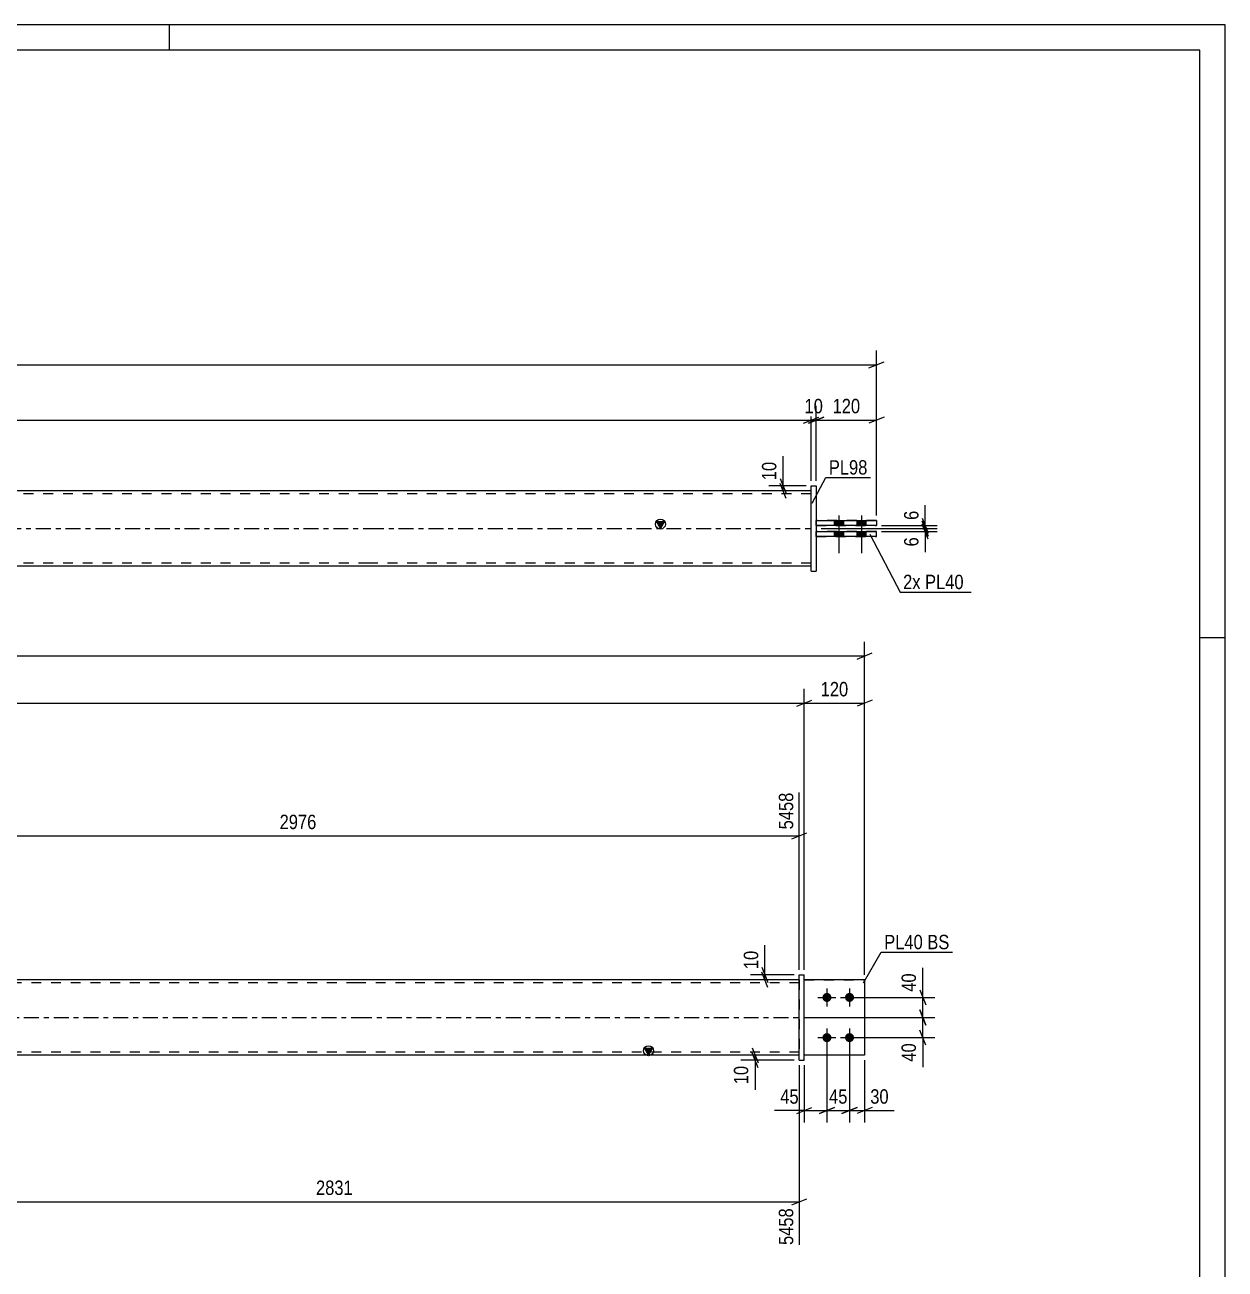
# Model space of a CAD drawing. Header units: millimetres. Extents: x 0 to 594, y 0 to 420.
# Drawn here: x 355.2 to 594, y 172.4 to 420 of the extents above; entities that cross this region are included whole.
import ezdxf

# ---------------------------------------------------------------- set-up
doc = ezdxf.new("R2010")
doc.units = ezdxf.units.MM
doc.linetypes.add('DXK_LINE_DOT2', pattern=[3.9198, 1.9599, -1.9599])
doc.linetypes.add('DXK_LINE_DOT3', pattern=[5.9187, 2.979, -0.9799, 0.9799, -0.9799])
doc.styles.add('Arial Narrow', font='ARIALN.TTF', dxfattribs={"height": 0.2})

# ---------------------------------------------------------------- blocks, each defined once
blk = doc.blocks.new('Unknown-580609763-1130')
at = {"color": 5, "linetype": 'Continuous'}
for p, q in [((594, 420), (0, 420)), ((384, 415), (384, 420)), ((594, 0), (594, 420)), ((589, 415), (5, 415)), ((589, 5), (589, 415)), ((594, 298), (589, 298))]:
    blk.add_line(p, q, dxfattribs=at)
blk = doc.blocks.new('Part-580609763-1695 - 1673')
at = {"color": 2, "linetype": 'Continuous'}
for p, q in [((522.27, 229.98), (510.27, 229.98)), ((522.27, 229.98), (522.27, 229.98)), ((522.27, 229.98), (522.27, 214.98)), ((522.27, 214.98), (510.27, 214.98))]:
    blk.add_line(p, q, dxfattribs=at)
at = {"color": 7, "linetype": 'DXK_LINE_DOT2'}
for p, q in [((522.27, 229.98), (510.27, 229.98)), ((510.27, 229.98), (510.27, 229.98)), ((510.27, 214.98), (510.27, 229.98)), ((522.27, 229.98), (522.27, 229.98)), ((522.27, 214.98), (510.27, 214.98))]:
    blk.add_line(p, q, dxfattribs=at)
blk = doc.blocks.new('Part-580609763-1700 - 1673')
at = {"linetype": 'Continuous'}
blk.add_hatch(color=2, dxfattribs=at).paths.add_polyline_path([(479.27, 214.98), (478.47, 216.38), (480.07, 216.38)])
at = {"color": 2, "linetype": 'Continuous'}
for p, q in [((421.17, 229.98), (189.29, 229.98)), ((509.27, 229.98), (421.27, 229.98)), ((479.27, 214.98), (478.47, 216.38)), ((478.47, 216.38), (480.07, 216.38)), ((480.07, 216.38), (479.27, 214.98)), ((421.17, 214.98), (189.29, 214.98)), ((509.27, 214.98), (421.27, 214.98))]:
    blk.add_line(p, q, dxfattribs=at)
at = {"color": 7, "linetype": 'DXK_LINE_DOT2'}
for p, q in [((421.17, 229.38), (189.29, 229.38)), ((509.27, 229.38), (421.27, 229.38)), ((509.27, 229.98), (509.27, 214.98)), ((421.17, 215.58), (189.29, 215.58)), ((509.27, 215.58), (421.27, 215.58))]:
    blk.add_line(p, q, dxfattribs=at)
at = {"color": 7, "linetype": 'DXK_LINE_DOT3'}
for p, q in [((189.29, 222.48), (421.17, 222.48)), ((421.27, 222.48), (509.27, 222.48))]:
    blk.add_line(p, q, dxfattribs=at)
at = {"color": 2, "linetype": 'Continuous'}
blk.add_circle((479.27, 215.88), 1, dxfattribs=at)
blk = doc.blocks.new('Part-580609763-1685 - 1673')
at = {"color": 2, "linetype": 'Continuous'}
for p, q in [((509.27, 230.98), (510.27, 230.98)), ((509.27, 213.98), (509.27, 230.98)), ((510.27, 213.98), (510.27, 230.98)), ((509.27, 213.98), (509.27, 213.98)), ((509.27, 213.98), (510.27, 213.98))]:
    blk.add_line(p, q, dxfattribs=at)
at = {"color": 7, "linetype": 'DXK_LINE_DOT2'}
for p, q in [((509.27, 230.98), (510.27, 230.98)), ((509.27, 213.98), (510.27, 213.98))]:
    blk.add_line(p, q, dxfattribs=at)
blk = doc.blocks.new('Part-580609763-1690 - 1673')
at = {"color": 7, "linetype": 'DXK_LINE_DOT2'}
for p, q in [((510.27, 229.98), (522.27, 229.98)), ((522.27, 229.98), (510.27, 229.98)), ((510.27, 229.98), (510.27, 229.98)), ((510.27, 214.98), (510.27, 229.98)), ((522.27, 229.98), (522.27, 229.98)), ((522.27, 229.98), (522.27, 214.98)), ((522.27, 214.98), (510.27, 214.98)), ((522.27, 214.98), (510.27, 214.98))]:
    blk.add_line(p, q, dxfattribs=at)
blk = doc.blocks.new('Bolt-580609763-1710 - 1673')
at = {"linetype": 'Continuous'}
for points in [[(514.77, 227.38), (514.96, 227.36), (515.14, 227.3), (515.3, 227.21), (515.44, 227.08), (515.55, 226.93), (515.63, 226.76), (515.67, 226.58), (515.67, 226.39), (515.63, 226.2), (515.55, 226.03), (515.44, 225.88), (515.3, 225.75), (515.14, 225.66), (514.96, 225.6), (514.77, 225.58), (514.59, 225.6), (514.41, 225.66), (514.25, 225.75), (514.11, 225.88), (514, 226.03), (513.92, 226.2), (513.88, 226.39), (513.88, 226.58), (513.92, 226.76), (514, 226.93), (514.11, 227.08), (514.25, 227.21), (514.41, 227.3), (514.59, 227.36)], [(519.27, 227.38), (519.46, 227.36), (519.64, 227.3), (519.8, 227.21), (519.94, 227.08), (520.05, 226.93), (520.13, 226.76), (520.17, 226.58), (520.17, 226.39), (520.13, 226.2), (520.05, 226.03), (519.94, 225.88), (519.8, 225.75), (519.64, 225.66), (519.46, 225.6), (519.27, 225.58), (519.09, 225.6), (518.91, 225.66), (518.75, 225.75), (518.61, 225.88), (518.5, 226.03), (518.42, 226.2), (518.38, 226.39), (518.38, 226.58), (518.42, 226.76), (518.5, 226.93), (518.61, 227.08), (518.75, 227.21), (518.91, 227.3), (519.09, 227.36)], [(514.77, 219.38), (514.96, 219.36), (515.14, 219.3), (515.3, 219.21), (515.44, 219.08), (515.55, 218.93), (515.63, 218.76), (515.67, 218.58), (515.67, 218.39), (515.63, 218.2), (515.55, 218.03), (515.44, 217.88), (515.3, 217.75), (515.14, 217.66), (514.96, 217.6), (514.77, 217.58), (514.59, 217.6), (514.41, 217.66), (514.25, 217.75), (514.11, 217.88), (514, 218.03), (513.92, 218.2), (513.88, 218.39), (513.88, 218.58), (513.92, 218.76), (514, 218.93), (514.11, 219.08), (514.25, 219.21), (514.41, 219.3), (514.59, 219.36)], [(519.27, 219.38), (519.46, 219.36), (519.64, 219.3), (519.8, 219.21), (519.94, 219.08), (520.05, 218.93), (520.13, 218.76), (520.17, 218.58), (520.17, 218.39), (520.13, 218.2), (520.05, 218.03), (519.94, 217.88), (519.8, 217.75), (519.64, 217.66), (519.46, 217.6), (519.27, 217.58), (519.09, 217.6), (518.91, 217.66), (518.75, 217.75), (518.61, 217.88), (518.5, 218.03), (518.42, 218.2), (518.38, 218.39), (518.38, 218.58), (518.42, 218.76), (518.5, 218.93), (518.61, 219.08), (518.75, 219.21), (518.91, 219.3), (519.09, 219.36)]]:
    blk.add_hatch(color=1, dxfattribs=at).paths.add_polyline_path(points)
at = {"color": 1, "linetype": 'Continuous'}
for p, q in [((514.77, 228.28), (514.77, 224.68)), ((519.27, 228.28), (519.27, 224.68)), ((512.97, 226.48), (516.57, 226.48)), ((517.47, 226.48), (521.07, 226.48)), ((512.97, 218.48), (516.57, 218.48)), ((514.77, 220.28), (514.77, 216.68)), ((517.47, 218.48), (521.07, 218.48)), ((519.27, 220.28), (519.27, 216.68))]:
    blk.add_line(p, q, dxfattribs=at)
blk = doc.blocks.new('Bolt-580609763-1371 - 1367')
at = {"linetype": 'Continuous'}
for points in [[(518.04, 321.37), (516.24, 321.37), (516.24, 320.37), (518.04, 320.37)], [(518.04, 321.37), (516.24, 321.37), (516.24, 320.37), (518.04, 320.37)], [(522.54, 321.37), (520.74, 321.37), (520.74, 320.37), (522.54, 320.37)], [(522.54, 321.37), (520.74, 321.37), (520.74, 320.37), (522.54, 320.37)], [(518.04, 319.17), (516.24, 319.17), (516.24, 318.17), (518.04, 318.17)], [(518.04, 319.17), (516.24, 319.17), (516.24, 318.17), (518.04, 318.17)], [(522.54, 319.17), (520.74, 319.17), (520.74, 318.17), (522.54, 318.17)], [(522.54, 319.17), (520.74, 319.17), (520.74, 318.17), (522.54, 318.17)]]:
    blk.add_hatch(color=1, dxfattribs=at).paths.add_polyline_path(points)
at = {"color": 1, "linetype": 'Continuous'}
for p, q in [((517.14, 322.37), (517.14, 314.87)), ((517.14, 322.37), (517.14, 314.87)), ((521.64, 322.37), (521.64, 314.87)), ((521.64, 322.37), (521.64, 314.87)), ((516.24, 321.37), (516.24, 320.37)), ((516.24, 321.37), (516.24, 320.37)), ((518.04, 321.37), (518.04, 320.37)), ((518.04, 321.37), (518.04, 320.37)), ((520.74, 321.37), (520.74, 320.37)), ((520.74, 321.37), (520.74, 320.37)), ((522.54, 321.37), (522.54, 320.37)), ((522.54, 321.37), (522.54, 320.37)), ((516.24, 319.17), (516.24, 318.17)), ((516.24, 319.17), (516.24, 318.17)), ((518.04, 319.17), (518.04, 318.17)), ((518.04, 319.17), (518.04, 318.17)), ((520.74, 319.17), (520.74, 318.17)), ((520.74, 319.17), (520.74, 318.17)), ((522.54, 319.17), (522.54, 318.17)), ((522.54, 319.17), (522.54, 318.17))]:
    blk.add_line(p, q, dxfattribs=at)
blk = doc.blocks.new('Part-580609763-1456 - 1367')
at = {"linetype": 'Continuous'}
blk.add_hatch(color=2, dxfattribs=at).paths.add_polyline_path([(481.64, 319.77), (480.84, 321.17), (482.44, 321.17)])
at = {"color": 2, "linetype": 'Continuous'}
for p, q in [((423.54, 327.27), (191.66, 327.27)), ((511.64, 327.27), (423.64, 327.27)), ((481.64, 319.77), (480.84, 321.17)), ((480.84, 321.17), (482.44, 321.17)), ((482.44, 321.17), (481.64, 319.77)), ((423.54, 312.27), (191.66, 312.27)), ((511.64, 312.27), (423.64, 312.27))]:
    blk.add_line(p, q, dxfattribs=at)
at = {"color": 7, "linetype": 'DXK_LINE_DOT2'}
for p, q in [((511.64, 312.27), (511.64, 327.27)), ((423.54, 326.67), (191.66, 326.67)), ((511.64, 326.67), (423.64, 326.67)), ((423.54, 312.87), (191.66, 312.87)), ((511.64, 312.87), (423.64, 312.87))]:
    blk.add_line(p, q, dxfattribs=at)
at = {"color": 7, "linetype": 'DXK_LINE_DOT3'}
for p, q in [((191.66, 319.77), (423.54, 319.77)), ((423.64, 319.77), (511.64, 319.77))]:
    blk.add_line(p, q, dxfattribs=at)
at = {"color": 2, "linetype": 'Continuous'}
blk.add_circle((481.64, 320.67), 1, dxfattribs=at)
blk = doc.blocks.new('Part-580609763-1461 - 1367')
at = {"color": 2, "linetype": 'Continuous'}
for p, q in [((512.64, 319.17), (524.64, 319.17)), ((524.64, 318.17), (512.64, 318.17)), ((524.64, 318.17), (524.64, 319.17))]:
    blk.add_line(p, q, dxfattribs=at)
at = {"color": 7, "linetype": 'DXK_LINE_DOT2'}
for p, q in [((512.64, 318.17), (512.64, 319.17)), ((524.64, 319.17), (512.64, 319.17)), ((512.64, 318.17), (524.64, 318.17))]:
    blk.add_line(p, q, dxfattribs=at)
blk = doc.blocks.new('Part-580609763-1433 - 1367')
at = {"color": 2, "linetype": 'Continuous'}
for p, q in [((511.64, 328.27), (511.64, 328.27)), ((511.64, 311.27), (511.64, 328.27)), ((511.64, 328.27), (512.64, 328.27)), ((512.64, 328.27), (512.64, 328.27)), ((512.64, 328.27), (512.64, 311.27)), ((511.64, 311.27), (512.64, 311.27)), ((511.64, 311.27), (511.64, 311.27)), ((512.64, 311.27), (512.64, 311.27))]:
    blk.add_line(p, q, dxfattribs=at)
at = {"color": 7, "linetype": 'DXK_LINE_DOT2'}
for p, q in [((511.64, 328.27), (511.64, 328.27)), ((511.64, 328.27), (512.64, 328.27)), ((511.64, 311.27), (512.64, 311.27))]:
    blk.add_line(p, q, dxfattribs=at)
blk = doc.blocks.new('Part-580609763-1466 - 1367')
at = {"color": 2, "linetype": 'Continuous'}
for p, q in [((512.64, 321.37), (524.64, 321.37)), ((524.64, 320.37), (512.64, 320.37)), ((524.64, 321.37), (524.64, 320.37))]:
    blk.add_line(p, q, dxfattribs=at)
at = {"color": 7, "linetype": 'DXK_LINE_DOT2'}
for p, q in [((512.64, 320.37), (512.64, 321.37)), ((524.64, 321.37), (512.64, 321.37)), ((512.64, 320.37), (524.64, 320.37)), ((524.64, 321.37), (524.64, 321.37))]:
    blk.add_line(p, q, dxfattribs=at)
blk = doc.blocks.new('StraightDimension-580609763-1936 - 1673')
at = {"color": 7, "linetype": 'Continuous'}
for p, q in [((499.87, 216.48), (501.07, 213.48)), ((501.07, 212.48), (499.87, 215.48)), ((508.27, 214.98), (497.62, 214.98)), ((508.27, 213.98), (497.62, 213.98)), ((500.47, 213.98), (500.47, 214.98))]:
    blk.add_line(p, q, dxfattribs=at)
at = {"color": 0}
blk.add_wipeout([(499.72, 213.46), (495.52, 213.46), (495.52, 208.6), (499.72, 208.6)], dxfattribs=at)
at = {"color": 7, "linetype": 'Continuous'}
blk.add_line((500.47, 213.98), (500.47, 208.07), dxfattribs=at)
blk.add_line((500.47, 213.98), (500.47, 208.07), dxfattribs=at)
at = {"color": 3, "style": 'Arial Narrow'}
blk.add_text('10', height=2.863, rotation=90.0002, dxfattribs=at).set_placement((499.12, 209.2))
blk = doc.blocks.new('StraightDimension-580609763-1955 - 1673')
at = {"color": 7, "linetype": 'Continuous'}
for p, q in [((514.77, 217.48), (514.77, 201.59)), ((519.27, 217.48), (519.27, 201.59)), ((513.27, 203.39), (516.27, 204.59)), ((514.77, 203.99), (519.27, 203.99)), ((520.77, 204.59), (517.77, 203.39))]:
    blk.add_line(p, q, dxfattribs=at)
at = {"color": 0}
blk.add_wipeout([(519.45, 204.74), (519.45, 208.94), (514.6, 208.94), (514.6, 204.74)], dxfattribs=at)
at = {"color": 3, "style": 'Arial Narrow'}
blk.add_text('45', height=2.863, dxfattribs=at).set_placement((515.2, 205.34))
blk = doc.blocks.new('StraightDimension-580609763-2017 - 1673')
at = {"color": 7, "linetype": 'Continuous'}
for p, q in [((533.23, 223.98), (534.43, 220.98)), ((510.27, 222.48), (536.23, 222.48)), ((533.83, 218.48), (533.83, 222.48)), ((520.27, 218.48), (536.23, 218.48)), ((534.43, 216.98), (533.23, 219.98))]:
    blk.add_line(p, q, dxfattribs=at)
at = {"color": 0}
blk.add_wipeout([(533.08, 217.96), (528.88, 217.96), (528.88, 213.1), (533.08, 213.1)], dxfattribs=at)
at = {"color": 7, "linetype": 'Continuous'}
blk.add_line((533.83, 218.48), (533.83, 212.58), dxfattribs=at)
blk.add_line((533.83, 218.48), (533.83, 212.58), dxfattribs=at)
at = {"color": 3, "style": 'Arial Narrow'}
blk.add_text('40', height=2.863, rotation=90.0002, dxfattribs=at).set_placement((532.48, 213.7))
blk = doc.blocks.new('StraightDimension-580609763-2031 - 1673')
at = {"color": 7, "linetype": 'Continuous'}
for p, q in [((508.27, 230.98), (499.6, 230.98)), ((501.85, 232.48), (503.05, 229.48)), ((503.05, 228.48), (501.85, 231.48)), ((502.45, 229.98), (502.45, 230.98)), ((508.27, 229.98), (499.6, 229.98))]:
    blk.add_line(p, q, dxfattribs=at)
at = {"color": 0}
blk.add_wipeout([(501.7, 236.36), (497.5, 236.36), (497.5, 231.51), (501.7, 231.51)], dxfattribs=at)
at = {"color": 7, "linetype": 'Continuous'}
blk.add_line((502.45, 230.98), (502.45, 236.89), dxfattribs=at)
blk.add_line((502.45, 230.98), (502.45, 236.89), dxfattribs=at)
at = {"color": 3, "style": 'Arial Narrow'}
blk.add_text('10', height=2.863, rotation=90.0002, dxfattribs=at).set_placement((501.1, 232.11))
blk = doc.blocks.new('StraightDimension-580609763-1760 - 1673')
at = {"color": 7, "linetype": 'Continuous'}
for p, q in [((309.81, 230.98), (309.81, 267.23)), ((509.27, 231.98), (509.27, 267.23)), ((311.31, 259.22), (308.31, 258.02)), ((309.81, 258.62), (509.27, 258.62)), ((507.77, 258.02), (510.77, 259.22))]:
    blk.add_line(p, q, dxfattribs=at)
at = {"color": 0, "linetype": 'Continuous'}
blk.add_wipeout([(508.67, 267.83), (504.47, 267.83), (504.47, 259.32), (508.67, 259.32)], dxfattribs=at)
at = {"color": 0}
blk.add_wipeout([(413.8, 259.37), (413.8, 263.57), (405.28, 263.57), (405.28, 259.37)], dxfattribs=at)
at = {"color": 3, "linetype": 'Continuous', "style": 'Arial Narrow'}
blk.add_text('5458', height=2.863, rotation=90.0002, dxfattribs=at).set_placement((508.07, 259.92))
at = {"color": 3, "style": 'Arial Narrow'}
blk.add_text('2976', height=2.863, dxfattribs=at).set_placement((405.88, 259.97))
blk = doc.blocks.new('StraightDimension-580609763-2050 - 1673')
at = {"color": 7, "linetype": 'Continuous'}
for p, q in [((510.27, 231.98), (510.27, 287.89)), ((100.19, 285.04), (510.27, 285.04)), ((508.77, 284.44), (511.77, 285.64))]:
    blk.add_line(p, q, dxfattribs=at)
blk = doc.blocks.new('StraightDimension-580609763-2040 - 1673')
at = {"color": 7, "linetype": 'Continuous'}
for p, q in [((510.27, 231.98), (510.27, 287.89)), ((522.27, 230.98), (522.27, 287.89)), ((508.77, 284.44), (511.77, 285.64)), ((510.27, 285.04), (522.27, 285.04)), ((523.77, 285.64), (520.77, 284.44))]:
    blk.add_line(p, q, dxfattribs=at)
at = {"color": 0}
blk.add_wipeout([(519.62, 285.79), (519.62, 289.99), (512.93, 289.99), (512.93, 285.79)], dxfattribs=at)
at = {"color": 3, "style": 'Arial Narrow'}
blk.add_text('120', height=2.863, dxfattribs=at).set_placement((513.53, 286.39))
blk = doc.blocks.new('StraightDimension-580609763-1945 - 1673')
at = {"color": 7, "linetype": 'Continuous'}
for p, q in [((514.77, 217.48), (514.77, 201.59)), ((510.27, 212.98), (510.27, 201.59)), ((508.77, 203.39), (511.77, 204.59)), ((510.27, 203.99), (514.77, 203.99)), ((516.27, 204.59), (513.27, 203.39))]:
    blk.add_line(p, q, dxfattribs=at)
at = {"color": 0}
blk.add_wipeout([(509.75, 204.74), (509.75, 208.94), (504.89, 208.94), (504.89, 204.74)], dxfattribs=at)
at = {"color": 7, "linetype": 'Continuous'}
blk.add_line((510.27, 203.99), (504.37, 203.99), dxfattribs=at)
blk.add_line((510.27, 203.99), (504.37, 203.99), dxfattribs=at)
at = {"color": 3, "style": 'Arial Narrow'}
blk.add_text('45', height=2.863, dxfattribs=at).set_placement((505.49, 205.34))
blk = doc.blocks.new('StraightDimension-580609763-1746 - 1673')
at = {"color": 7, "linetype": 'Continuous'}
for p, q in [((522.27, 230.98), (522.27, 297.27)), ((520.77, 293.82), (523.77, 295.02)), ((88.19, 294.42), (522.27, 294.42))]:
    blk.add_line(p, q, dxfattribs=at)
blk = doc.blocks.new('StraightDimension-580609763-1838 - 1673')
at = {"color": 7, "linetype": 'Continuous'}
for p, q in [((324.28, 213.98), (324.28, 177.22)), ((509.27, 212.98), (509.27, 177.22)), ((325.78, 186.43), (322.78, 185.23)), ((324.28, 185.83), (509.27, 185.83)), ((507.77, 185.23), (510.77, 186.43))]:
    blk.add_line(p, q, dxfattribs=at)
at = {"color": 0}
blk.add_wipeout([(421.03, 186.58), (421.03, 190.78), (412.52, 190.78), (412.52, 186.58)], dxfattribs=at)
at = {"color": 0, "linetype": 'Continuous'}
blk.add_wipeout([(508.67, 185.13), (504.47, 185.13), (504.47, 176.62), (508.67, 176.62)], dxfattribs=at)
at = {"color": 3, "style": 'Arial Narrow'}
blk.add_text('2831', height=2.863, dxfattribs=at).set_placement((413.12, 187.18))
at = {"color": 3, "linetype": 'Continuous', "style": 'Arial Narrow'}
blk.add_text('5458', height=2.863, rotation=90.0002, dxfattribs=at).set_placement((508.07, 177.22))
blk = doc.blocks.new('StraightDimension-580609763-1965 - 1673')
at = {"color": 7, "linetype": 'Continuous'}
for p, q in [((519.27, 217.48), (519.27, 201.59)), ((522.27, 213.98), (522.27, 201.59)), ((517.77, 203.39), (520.77, 204.59)), ((519.27, 203.99), (522.27, 203.99)), ((523.77, 204.59), (520.77, 203.39))]:
    blk.add_line(p, q, dxfattribs=at)
at = {"color": 0}
blk.add_wipeout([(527.66, 204.74), (527.66, 208.94), (522.8, 208.94), (522.8, 204.74)], dxfattribs=at)
at = {"color": 7, "linetype": 'Continuous'}
blk.add_line((522.27, 203.99), (528.18, 203.99), dxfattribs=at)
blk.add_line((522.27, 203.99), (528.18, 203.99), dxfattribs=at)
at = {"color": 3, "style": 'Arial Narrow'}
blk.add_text('30', height=2.863, dxfattribs=at).set_placement((523.4, 205.34))
blk = doc.blocks.new('StraightDimension-580609763-2004 - 1673')
at = {"color": 7, "linetype": 'Continuous'}
for p, q in [((533.23, 227.98), (534.43, 224.98)), ((520.27, 226.48), (536.23, 226.48)), ((533.83, 222.48), (533.83, 226.48)), ((534.43, 220.98), (533.23, 223.98)), ((510.27, 222.48), (536.23, 222.48))]:
    blk.add_line(p, q, dxfattribs=at)
at = {"color": 0}
blk.add_wipeout([(533.08, 231.86), (528.88, 231.86), (528.88, 227.01), (533.08, 227.01)], dxfattribs=at)
at = {"color": 7, "linetype": 'Continuous'}
blk.add_line((533.83, 226.48), (533.83, 232.39), dxfattribs=at)
blk.add_line((533.83, 226.48), (533.83, 232.39), dxfattribs=at)
at = {"color": 3, "style": 'Arial Narrow'}
blk.add_text('40', height=2.863, rotation=90.0002, dxfattribs=at).set_placement((532.48, 227.61))
blk = doc.blocks.new('StraightDimension-580609763-1545 - 1367')
at = {"color": 7, "linetype": 'Continuous'}
for p, q in [((524.64, 322.37), (524.64, 355.22)), ((90.56, 352.37), (524.64, 352.37)), ((523.14, 351.77), (526.14, 352.97))]:
    blk.add_line(p, q, dxfattribs=at)
blk = doc.blocks.new('StraightDimension-580609763-1576 - 1367')
at = {"color": 7, "linetype": 'Continuous'}
for p, q in [((511.64, 329.27), (511.64, 344.22)), ((510.14, 340.77), (513.14, 341.97)), ((103.56, 341.37), (511.64, 341.37))]:
    blk.add_line(p, q, dxfattribs=at)
blk = doc.blocks.new('StraightDimension-580609763-1586 - 1367')
at = {"color": 7, "linetype": 'Continuous'}
for p, q in [((511.64, 329.27), (511.64, 344.22)), ((512.64, 329.27), (512.64, 344.22)), ((510.14, 340.77), (513.14, 341.97)), ((514.14, 341.97), (511.14, 340.77)), ((511.64, 341.37), (512.64, 341.37))]:
    blk.add_line(p, q, dxfattribs=at)
at = {"color": 0}
blk.add_wipeout([(514.57, 342.12), (514.57, 346.32), (509.72, 346.32), (509.72, 342.12)], dxfattribs=at)
at = {"color": 3, "style": 'Arial Narrow'}
blk.add_text('10', height=2.863, dxfattribs=at).set_placement((510.32, 342.72))
blk = doc.blocks.new('StraightDimension-580609763-1596 - 1367')
at = {"color": 7, "linetype": 'Continuous'}
for p, q in [((512.64, 329.27), (512.64, 344.22)), ((524.64, 322.37), (524.64, 344.22)), ((511.14, 340.77), (514.14, 341.97)), ((526.14, 341.97), (523.14, 340.77)), ((512.64, 341.37), (524.64, 341.37))]:
    blk.add_line(p, q, dxfattribs=at)
at = {"color": 0}
blk.add_wipeout([(521.99, 342.12), (521.99, 346.32), (515.3, 346.32), (515.3, 342.12)], dxfattribs=at)
at = {"color": 3, "style": 'Arial Narrow'}
blk.add_text('120', height=2.863, dxfattribs=at).set_placement((515.9, 342.72))
blk = doc.blocks.new('StraightDimension-580609763-1607 - 1367')
at = {"color": 7, "linetype": 'Continuous'}
for p, q in [((505.46, 329.77), (506.66, 326.77)), ((510.64, 328.27), (503.21, 328.27)), ((510.64, 327.27), (503.21, 327.27)), ((506.66, 325.77), (505.46, 328.77)), ((506.06, 327.27), (506.06, 328.27))]:
    blk.add_line(p, q, dxfattribs=at)
at = {"color": 0}
blk.add_wipeout([(505.31, 333.65), (501.11, 333.65), (501.11, 328.8), (505.31, 328.8)], dxfattribs=at)
at = {"color": 7, "linetype": 'Continuous'}
blk.add_line((506.06, 328.27), (506.06, 334.18), dxfattribs=at)
blk.add_line((506.06, 328.27), (506.06, 334.18), dxfattribs=at)
at = {"color": 3, "style": 'Arial Narrow'}
blk.add_text('10', height=2.863, rotation=90.0002, dxfattribs=at).set_placement((504.71, 329.4))
blk = doc.blocks.new('StraightDimension-580609763-1618 - 1367')
at = {"color": 7, "linetype": 'Continuous'}
for p, q in [((513.64, 319.77), (536.74, 319.77)), ((533.74, 321.27), (534.94, 318.27)), ((534.94, 317.67), (533.74, 320.67)), ((534.34, 319.17), (534.34, 319.77)), ((525.64, 319.17), (536.74, 319.17))]:
    blk.add_line(p, q, dxfattribs=at)
at = {"color": 0}
blk.add_wipeout([(533.59, 318.65), (529.39, 318.65), (529.39, 315.62), (533.59, 315.62)], dxfattribs=at)
at = {"color": 7, "linetype": 'Continuous'}
blk.add_line((534.34, 319.17), (534.34, 315.09), dxfattribs=at)
blk.add_line((534.34, 319.17), (534.34, 315.09), dxfattribs=at)
at = {"color": 3, "style": 'Arial Narrow'}
blk.add_text('6', height=2.86, rotation=90.0002, dxfattribs=at).set_placement((532.99, 316.22))
blk = doc.blocks.new('StraightDimension-580609763-1627 - 1367')
at = {"color": 7, "linetype": 'Continuous'}
for p, q in [((533.74, 321.87), (534.94, 318.87)), ((513.64, 319.77), (536.74, 319.77)), ((525.64, 320.37), (536.74, 320.37)), ((534.94, 318.27), (533.74, 321.27)), ((534.34, 319.77), (534.34, 320.37))]:
    blk.add_line(p, q, dxfattribs=at)
at = {"color": 0}
blk.add_wipeout([(533.59, 323.93), (529.39, 323.93), (529.39, 320.9), (533.59, 320.9)], dxfattribs=at)
at = {"color": 7, "linetype": 'Continuous'}
blk.add_line((534.34, 320.37), (534.34, 324.45), dxfattribs=at)
blk.add_line((534.34, 320.37), (534.34, 324.45), dxfattribs=at)
at = {"color": 3, "style": 'Arial Narrow'}
blk.add_text('6', height=2.86, rotation=90.0002, dxfattribs=at).set_placement((532.99, 321.5))
blk = doc.blocks.new('MarkSet-580609763-2083 - 1673')
at = {"color": 0}
blk.add_wipeout([(533.85, 236.07), (533.85, 239.07), (526.18, 239.07), (526.18, 236.07)], dxfattribs=at)
blk.add_wipeout([(533.85, 236.07), (533.85, 239.07), (526.18, 239.07), (526.18, 236.07)], dxfattribs=at)
at = {"color": 30, "linetype": 'Continuous'}
blk.add_line((522.08, 229.4), (525.58, 235.47), dxfattribs=at)
at = {"color": 0}
blk.add_wipeout([(539.14, 236.07), (539.14, 239.07), (534.75, 239.07), (534.75, 236.07)], dxfattribs=at)
blk.add_wipeout([(539.14, 236.07), (539.14, 239.07), (534.75, 239.07), (534.75, 236.07)], dxfattribs=at)
at = {"color": 30, "linetype": 'Continuous'}
blk.add_line((525.58, 235.47), (539.74, 235.47), dxfattribs=at)
at = {"color": 3, "style": 'Arial Narrow'}
for s, p in [('PL40', (526.18, 236.07)), ('BS', (534.75, 236.07))]:
    blk.add_text(s, height=2.863, dxfattribs=at).set_placement(p)
blk = doc.blocks.new('MarkSet-580609763-1658 - 1367')
at = {"color": 0}
blk.add_wipeout([(533.4, 307.72), (533.4, 310.72), (529.93, 310.72), (529.93, 307.72)], dxfattribs=at)
blk.add_wipeout([(533.4, 307.72), (533.4, 310.72), (529.93, 310.72), (529.93, 307.72)], dxfattribs=at)
at = {"color": 30, "linetype": 'Continuous'}
blk.add_line((523.3, 318.69), (529.33, 307.12), dxfattribs=at)
at = {"color": 0}
blk.add_wipeout([(541.98, 307.72), (541.98, 310.72), (534.3, 310.72), (534.3, 307.72)], dxfattribs=at)
blk.add_wipeout([(541.98, 307.72), (541.98, 310.72), (534.3, 310.72), (534.3, 307.72)], dxfattribs=at)
at = {"color": 30, "linetype": 'Continuous'}
blk.add_line((529.33, 307.12), (543.48, 307.12), dxfattribs=at)
at = {"color": 3, "style": 'Arial Narrow'}
for s, p in [('2x', (529.93, 307.72)), ('PL40', (534.3, 307.72))]:
    blk.add_text(s, height=2.863, dxfattribs=at).set_placement(p)
blk = doc.blocks.new('Mark-580609763-1429 - 1367')
at = {"color": 0}
blk.add_wipeout([(522.84, 330.52), (522.84, 333.52), (515.16, 333.52), (515.16, 330.52)], dxfattribs=at)
blk.add_wipeout([(522.84, 330.52), (522.84, 333.52), (515.16, 333.52), (515.16, 330.52)], dxfattribs=at)
at = {"color": 30, "linetype": 'Continuous'}
for p, q in [((511.87, 324.84), (514.56, 329.92)), ((514.56, 329.92), (523.44, 329.92))]:
    blk.add_line(p, q, dxfattribs=at)
at = {"color": 3, "style": 'Arial Narrow'}
blk.add_text('PL98', height=2.863, dxfattribs=at).set_placement((515.16, 330.52))

msp = doc.modelspace()

# ---------------------------------------------------------------- block references
for name in ['Unknown-580609763-1130', 'Part-580609763-1456 - 1367', 'Part-580609763-1433 - 1367', 'Bolt-580609763-1371 - 1367', 'Part-580609763-1466 - 1367', 'Part-580609763-1461 - 1367', 'Part-580609763-1685 - 1673', 'Part-580609763-1700 - 1673', 'Part-580609763-1695 - 1673', 'Part-580609763-1690 - 1673', 'Bolt-580609763-1710 - 1673']:
    msp.add_blockref(name, (0, 0))

# ---------------------------------------------------------------- next in the draw order: block references
for name in ['StraightDimension-580609763-1545 - 1367', 'StraightDimension-580609763-2031 - 1673', 'StraightDimension-580609763-1936 - 1673', 'StraightDimension-580609763-1955 - 1673']:
    msp.add_blockref(name, (0, 0))

# ---------------------------------------------------------------- next in the draw order: block references
for name in ['StraightDimension-580609763-1576 - 1367', 'StraightDimension-580609763-1760 - 1673', 'StraightDimension-580609763-2017 - 1673']:
    msp.add_blockref(name, (0, 0))

# ---------------------------------------------------------------- next in the draw order: block references
for name in ['StraightDimension-580609763-1586 - 1367', 'StraightDimension-580609763-2050 - 1673', 'StraightDimension-580609763-1945 - 1673', 'StraightDimension-580609763-1965 - 1673']:
    msp.add_blockref(name, (0, 0))

# ---------------------------------------------------------------- next in the draw order: block references
for name in ['StraightDimension-580609763-1596 - 1367', 'StraightDimension-580609763-2040 - 1673', 'StraightDimension-580609763-1838 - 1673']:
    msp.add_blockref(name, (0, 0))

# ---------------------------------------------------------------- next in the draw order: block references
for name in ['StraightDimension-580609763-1607 - 1367', 'StraightDimension-580609763-1618 - 1367', 'StraightDimension-580609763-1746 - 1673']:
    msp.add_blockref(name, (0, 0))

# ---------------------------------------------------------------- next in the draw order: block references
for name in ['StraightDimension-580609763-1627 - 1367', 'StraightDimension-580609763-2004 - 1673']:
    msp.add_blockref(name, (0, 0))

# ---------------------------------------------------------------- next in the draw order: block references
for name in ['Mark-580609763-1429 - 1367', 'MarkSet-580609763-1658 - 1367', 'MarkSet-580609763-2083 - 1673']:
    msp.add_blockref(name, (0, 0))

doc.saveas('drawing.dxf')
